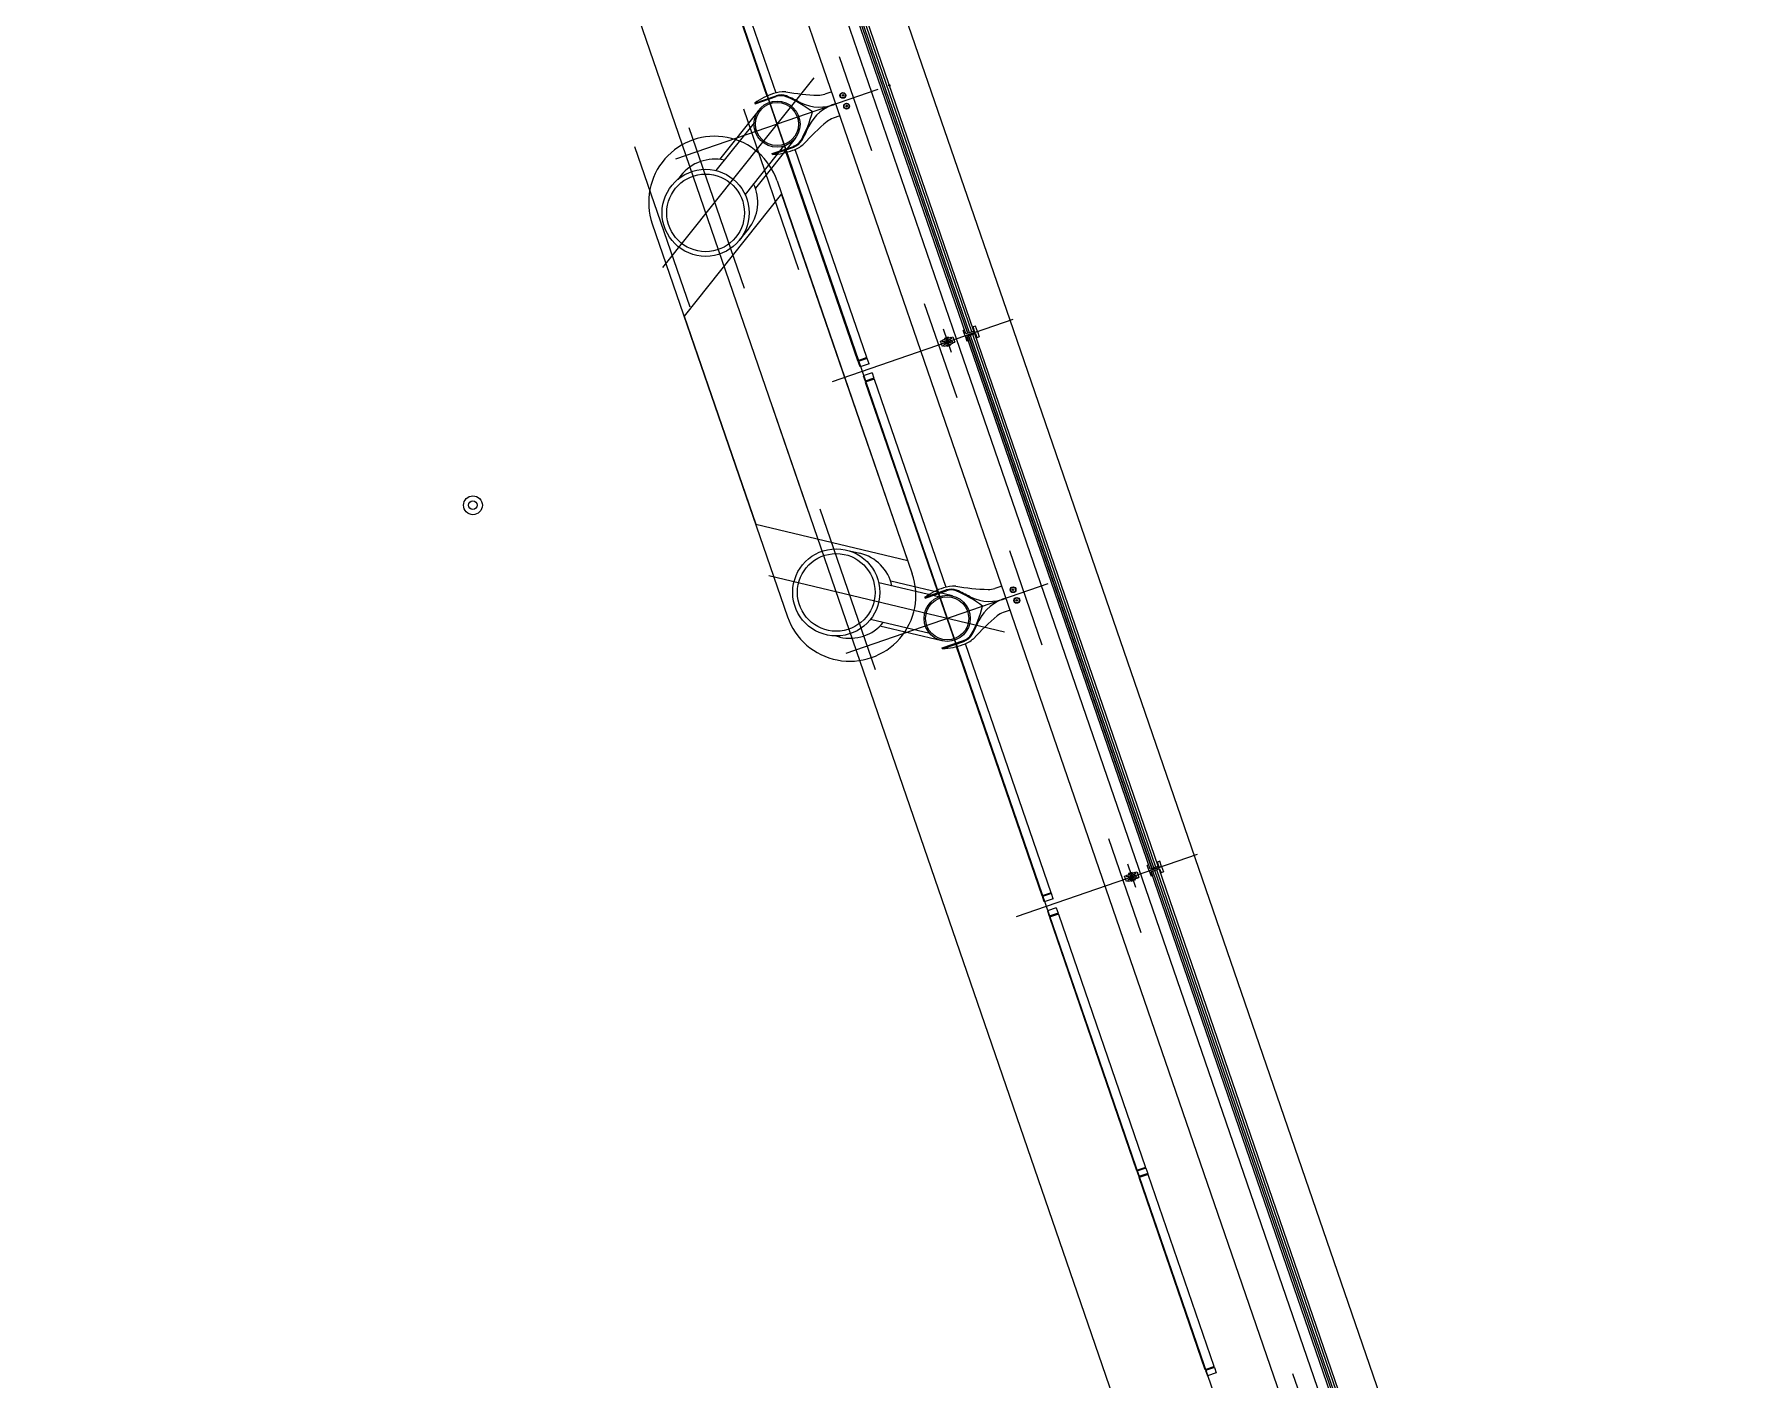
# Model space of a CAD drawing. Extents: x 809487 to 809680, y 818779 to 819225.
# Drawn here: x 809643.23 to 809652.31, y 818867.65 to 818874.78 of the extents above; entities that cross this region are included whole.
import ezdxf

# ---------------------------------------------------------------- set-up
doc = ezdxf.new("R2010")
doc.units = 0
for name, color, linetype in [('F-RC', 7, 'Continuous'), ('MAJ214__', 7, 'Continuous'), ('MAJ270__', 7, 'Continuous'), ('MAJ292__', 7, 'Continuous'), ('MAJ314__', 7, 'Continuous')]:
    doc.layers.add(name, color=color, linetype=linetype)

msp = doc.modelspace()

# ---------------------------------------------------------------- linework, layer by layer
at = {"layer": 'F-RC'}
for p, q in [((809646.6585, 818875.7722), (809647.1131, 818874.4521)), ((809646.7058, 818875.7885), (809647.1602, 818874.4688)), ((809647.5961, 818873.0491), (809647.216, 818874.1532)), ((809647.6434, 818873.0654), (809647.2634, 818874.1691)), ((809647.6434, 818873.0654), (809647.5961, 818873.0491)), ((809647.645, 818873.0607), (809647.5978, 818873.0444)), ((809647.6075, 818873.016), (809647.5978, 818873.0444)), ((809647.5997, 818873.045), (809647.598, 818873.0498)), ((809647.6548, 818873.0323), (809647.6075, 818873.016)), ((809647.6432, 818873.06), (809647.6415, 818873.0647)), ((809647.6548, 818873.0323), (809647.645, 818873.0607)), ((809647.6711, 818872.985), (809647.6238, 818872.9687)), ((809647.6238, 818872.9687), (809647.6336, 818872.9404)), ((809647.6809, 818872.9567), (809647.6336, 818872.9404)), ((809647.6825, 818872.9519), (809647.6352, 818872.9356)), ((809647.6352, 818872.9356), (809648.0154, 818871.8316)), ((809647.6355, 818872.941), (809647.6371, 818872.9363)), ((809647.6711, 818872.985), (809647.6809, 818872.9567)), ((809647.679, 818872.956), (809647.6806, 818872.9513)), ((809647.6825, 818872.9519), (809648.0625, 818871.8482)), ((809648.6201, 818870.2288), (809648.1657, 818871.5485)), ((809648.5728, 818870.2126), (809648.1183, 818871.5327)), ((809648.6201, 818870.2288), (809648.5728, 818870.2126)), ((809648.6218, 818870.2241), (809648.5745, 818870.2078)), ((809648.5842, 818870.1795), (809648.5745, 818870.2078)), ((809648.5764, 818870.2085), (809648.5747, 818870.2132)), ((809648.6315, 818870.1957), (809648.5842, 818870.1795)), ((809648.6199, 818870.2235), (809648.6182, 818870.2282)), ((809648.6315, 818870.1957), (809648.6218, 818870.2241)), ((809648.6478, 818870.1485), (809648.6005, 818870.1322)), ((809648.6005, 818870.1322), (809648.6103, 818870.1038)), ((809648.6576, 818870.1201), (809648.6103, 818870.1038)), ((809648.6592, 818870.1154), (809648.6119, 818870.0991)), ((809648.6119, 818870.0991), (809649.0742, 818868.7565)), ((809648.6122, 818870.1045), (809648.6138, 818870.0997)), ((809648.6478, 818870.1485), (809648.6576, 818870.1201)), ((809648.6557, 818870.1194), (809648.6573, 818870.1147)), ((809648.6592, 818870.1154), (809649.1215, 818868.7727)), ((809649.1215, 818868.7727), (809649.0742, 818868.7565)), ((809649.1231, 818868.768), (809649.0759, 818868.7517)), ((809649.0759, 818868.7517), (809649.0856, 818868.7234)), ((809649.0761, 818868.7571), (809649.0777, 818868.7524)), ((809649.1329, 818868.7396), (809649.0856, 818868.7234)), ((809649.1149, 818868.7281), (809649.0872, 818868.7186)), ((809649.0875, 818868.724), (809649.0891, 818868.7193)), ((809649.1345, 818868.7349), (809649.1149, 818868.7281)), ((809649.1196, 818868.7721), (809649.1212, 818868.7674)), ((809649.1231, 818868.768), (809649.1329, 818868.7396)), ((809649.131, 818868.739), (809649.1326, 818868.7343)), ((809649.4853, 818867.7161), (809649.1345, 818868.7349)), ((809649.438, 818867.6998), (809649.0872, 818868.7186)), ((809649.4853, 818867.7161), (809649.438, 818867.6998)), ((809649.4869, 818867.7114), (809649.4397, 818867.6951)), ((809649.4397, 818867.6951), (809649.4494, 818867.6668)), ((809649.4399, 818867.7005), (809649.4416, 818867.6958)), ((809649.4967, 818867.683), (809649.4494, 818867.6668)), ((809649.4834, 818867.7155), (809649.4851, 818867.7107)), ((809649.4869, 818867.7114), (809649.4967, 818867.683))]:
    msp.add_line(p, q, dxfattribs=at)
at = {"layer": 'MAJ214__'}
for p, q in [((809648.1192, 818873.1657), (809646.1674, 818878.8341)), ((809648.1782, 818873.194), (809647.2064, 818876.0164)), ((809648.1789, 818873.1943), (809647.2071, 818876.0166)), ((809648.1884, 818873.1975), (809647.2166, 818876.0199)), ((809648.1997, 818873.2014), (809647.2279, 818876.0238)), ((809648.0886, 818873.1724), (809648.0446, 818873.1572)), ((809648.0544, 818873.1649), (809648.0762, 818873.1723)), ((809648.0749, 818873.173), (809648.055, 818873.1661)), ((809648.0749, 818873.173), (809648.0762, 818873.1723)), ((809648.0762, 818873.1723), (809648.0771, 818873.1695)), ((809648.0897, 818873.1714), (809648.1001, 818873.175)), ((809648.1001, 818873.175), (809648.105, 818873.1608)), ((809649.1549, 818870.3575), (809648.1831, 818873.1798)), ((809649.1556, 818870.3577), (809648.1838, 818873.1801)), ((809649.1651, 818870.361), (809648.1933, 818873.1833)), ((809649.1764, 818870.3649), (809648.2046, 818873.1872)), ((809648.0339, 818873.1522), (809648.0443, 818873.1558)), ((809648.0388, 818873.1381), (809648.0339, 818873.1522)), ((809648.0437, 818873.1239), (809648.0388, 818873.1381)), ((809648.0541, 818873.1275), (809648.0437, 818873.1239)), ((809648.046, 818873.1498), (809648.0536, 818873.1524)), ((809648.0593, 818873.1359), (809648.0517, 818873.1332)), ((809648.0537, 818873.1525), (809648.0845, 818873.1631)), ((809648.055, 818873.1661), (809648.0544, 818873.1649)), ((809648.0544, 818873.1649), (809648.0554, 818873.162)), ((809648.0554, 818873.162), (809648.0771, 818873.1695)), ((809648.0577, 818873.1628), (809648.0574, 818873.1622)), ((809648.0576, 818873.1617), (809648.0574, 818873.1622)), ((809648.0594, 818873.1359), (809648.0902, 818873.1465)), ((809648.0884, 818873.1369), (809648.0666, 818873.1294)), ((809648.0666, 818873.1294), (809648.0676, 818873.1266)), ((809648.0893, 818873.1341), (809648.0676, 818873.1266)), ((809648.0689, 818873.1259), (809648.0676, 818873.1266)), ((809648.0685, 818873.1301), (809648.0682, 818873.131)), ((809648.0689, 818873.1259), (809648.0887, 818873.1328)), ((809648.0748, 818873.1687), (809648.0754, 818873.1684)), ((809648.0756, 818873.1679), (809648.0754, 818873.1684)), ((809648.0921, 818873.1657), (809648.0845, 818873.1631)), ((809648.0865, 818873.1362), (809648.0861, 818873.1372)), ((809648.0884, 818873.1369), (809648.0893, 818873.1341)), ((809648.0887, 818873.1328), (809648.0893, 818873.1341)), ((809648.0994, 818873.1431), (809648.1098, 818873.1467)), ((809648.105, 818873.1608), (809648.1098, 818873.1467)), ((809650.0709, 818867.4974), (809648.1192, 818873.1657)), ((809649.0106, 818870.3157), (809649.021, 818870.3193)), ((809649.0204, 818870.2873), (809649.0106, 818870.3157)), ((809649.0308, 818870.2909), (809649.0204, 818870.2873)), ((809649.0653, 818870.3358), (809649.0213, 818870.3207)), ((809649.0227, 818870.3132), (809649.0303, 818870.3158)), ((809649.036, 818870.2993), (809649.0284, 818870.2967)), ((809649.0304, 818870.3159), (809649.0612, 818870.3265)), ((809649.0311, 818870.3283), (809649.0529, 818870.3358)), ((809649.0317, 818870.3296), (809649.0311, 818870.3283)), ((809649.0311, 818870.3283), (809649.0321, 818870.3255)), ((809649.0516, 818870.3364), (809649.0317, 818870.3296)), ((809649.0321, 818870.3255), (809649.0538, 818870.333)), ((809649.0345, 818870.3263), (809649.0341, 818870.3256)), ((809649.0343, 818870.3252), (809649.0341, 818870.3256)), ((809649.0361, 818870.2994), (809649.0669, 818870.31)), ((809649.0651, 818870.3003), (809649.0433, 818870.2928)), ((809649.0433, 818870.2928), (809649.0443, 818870.29)), ((809649.066, 818870.2975), (809649.0443, 818870.29)), ((809649.0456, 818870.2894), (809649.0443, 818870.29)), ((809649.0452, 818870.2935), (809649.0449, 818870.2944)), ((809649.0456, 818870.2894), (809649.0654, 818870.2962)), ((809649.0515, 818870.3321), (809649.0521, 818870.3318)), ((809649.0516, 818870.3364), (809649.0529, 818870.3358)), ((809649.0523, 818870.3314), (809649.0521, 818870.3318)), ((809649.0529, 818870.3358), (809649.0538, 818870.333)), ((809649.0688, 818870.3291), (809649.0612, 818870.3265)), ((809649.0632, 818870.2997), (809649.0629, 818870.3006)), ((809649.0651, 818870.3003), (809649.066, 818870.2975)), ((809649.0654, 818870.2962), (809649.066, 818870.2975)), ((809649.0664, 818870.3349), (809649.0768, 818870.3385)), ((809649.0761, 818870.3065), (809649.0865, 818870.3101)), ((809649.0768, 818870.3385), (809649.0865, 818870.3101)), ((809650.1316, 818867.5209), (809649.1598, 818870.3433)), ((809650.1323, 818867.5211), (809649.1605, 818870.3435)), ((809650.1418, 818867.5244), (809649.17, 818870.3468)), ((809650.1531, 818867.5283), (809649.1813, 818870.3507))]:
    msp.add_line(p, q, dxfattribs=at)
for points in [[(809647.0488, 818874.4152), (809647.1616, 818874.454)], [(809647.1427, 818874.1427), (809647.2555, 818874.1816)], [(809648.0552, 818873.1265), (809648.0992, 818873.1417)], [(809647.9512, 818871.7947), (809648.064, 818871.8335)], [(809648.045, 818871.5222), (809648.1578, 818871.561)], [(809649.0319, 818870.29), (809649.0759, 818870.3051)]]:
    msp.add_lwpolyline(points, dxfattribs=at)
for centre, radius in [((809647.5164, 818874.4555), 0.0155), ((809647.5164, 818874.4555), 0.0135), ((809647.5164, 818874.4555), 0.0042), ((809647.5359, 818874.3988), 0.0155), ((809647.5359, 818874.3988), 0.0135), ((809647.5359, 818874.3988), 0.0042), ((809648.4187, 818871.835), 0.0155), ((809648.4187, 818871.835), 0.0135), ((809648.4187, 818871.835), 0.0042), ((809648.4383, 818871.7783), 0.0155), ((809648.4383, 818871.7783), 0.0135), ((809648.4383, 818871.7783), 0.0042), ((809649.0486, 818870.3129), 0.006)]:
    msp.add_circle(centre, radius, dxfattribs=at)
for centre, radius, start, end in [((809647.1874, 818874.3791), 0.0792, 68.03764, 109), ((809647.005, 818873.9267), 0.567, 59.89592, 68.03764), ((809647.2994, 818874.4346), 0.02, 239.89592, 251.32459), ((809647.3914, 818874.6243), 0.2307, 244.76877, 292.32268), ((809647.5413, 818874.1888), 0.2307, 105.67731, 153.23123), ((809647.5413, 818874.1888), 0.2307, 105.67731, 112.32268), ((809647.3914, 818874.6243), 0.2307, 285.67731, 292.32268), ((809646.8074, 818874.5006), 0.567, 329.96236, 338.10407), ((809647.3521, 818874.2817), 0.02, 146.67541, 158.10407), ((809647.2297, 818874.2565), 0.0792, 289, 329.96236), ((809648.0719, 818873.1495), 0.0095, 146.69488, 199.00008), ((809648.0719, 818873.1495), 0.0095, 199.00008, 251.30512), ((809648.0719, 818873.1495), 0.006, 18.99986, 199.00013), ((809648.0719, 818873.1495), 0.006, 199.00013, 18.99986), ((809648.0719, 818873.1495), 0.0109, 101.1265, 116.87349), ((809648.0719, 818873.1495), 0.0109, 281.1265, 296.87349), ((809648.0719, 818873.1495), 0.0095, 18.99991, 72.81736), ((809648.0719, 818873.1495), 0.0095, 325.18264, 18.99991), ((809648.0898, 818871.7586), 0.0792, 68.03764, 109), ((809647.9073, 818871.3062), 0.567, 59.89592, 68.03764), ((809648.2018, 818871.8141), 0.02, 239.89592, 251.32459), ((809648.2937, 818872.0038), 0.2307, 244.76877, 292.32268), ((809648.4436, 818871.5683), 0.2307, 105.67731, 153.23123), ((809648.2937, 818872.0038), 0.2307, 285.67731, 292.32268), ((809648.4436, 818871.5683), 0.2307, 105.67731, 112.32268), ((809647.7097, 818871.8801), 0.567, 329.96236, 338.10407), ((809648.2544, 818871.6612), 0.02, 146.67541, 158.10407), ((809648.132, 818871.6359), 0.0792, 289, 329.96236), ((809649.0486, 818870.3129), 0.0095, 146.69488, 251.30512), ((809649.0486, 818870.3129), 0.0109, 101.1265, 116.87349), ((809649.0486, 818870.3129), 0.0109, 281.1265, 296.87349), ((809649.0486, 818870.3129), 0.0095, 325.18264, 72.81736)]:
    msp.add_arc(centre, radius, start, end, dxfattribs=at)
for points, degree in [([(809648.0886, 818873.1724), (809648.0886, 818873.1724), (809648.0886, 818873.1724), (809648.0887, 818873.1724), (809648.0888, 818873.1724), (809648.0888, 818873.1723), (809648.0889, 818873.1723), (809648.0889, 818873.1723), (809648.089, 818873.1723), (809648.089, 818873.1722), (809648.089, 818873.1722), (809648.0891, 818873.1722), (809648.0891, 818873.1721), (809648.0892, 818873.1721), (809648.0892, 818873.172), (809648.0893, 818873.172)], 3), ([(809648.0893, 818873.172), (809648.0896, 818873.1715), (809648.09, 818873.171), (809648.0906, 818873.17), (809648.0909, 818873.1695), (809648.0915, 818873.1686), (809648.0918, 818873.1681), (809648.0921, 818873.1673), (809648.0923, 818873.1669), (809648.0924, 818873.1666)], 3), ([(809648.0443, 818873.1565), (809648.0443, 818873.1566), (809648.0443, 818873.1566), (809648.0443, 818873.1567), (809648.0443, 818873.1568), (809648.0444, 818873.1569), (809648.0444, 818873.1569), (809648.0444, 818873.157), (809648.0444, 818873.157), (809648.0444, 818873.1571), (809648.0444, 818873.1571), (809648.0445, 818873.1571), (809648.0445, 818873.1572), (809648.0445, 818873.1572), (809648.0446, 818873.1572), (809648.0446, 818873.1572)], 3), ([(809648.0451, 818873.1504), (809648.045, 818873.1507), (809648.045, 818873.151), (809648.0448, 818873.1519), (809648.0446, 818873.1524), (809648.0445, 818873.1535), (809648.0444, 818873.1541), (809648.0443, 818873.1553), (809648.0443, 818873.1559), (809648.0443, 818873.1565)], 3), ([(809648.0451, 818873.1504), (809648.0451, 818873.1503), (809648.0452, 818873.1503), (809648.0452, 818873.1503), (809648.0452, 818873.1502), (809648.0452, 818873.1502), (809648.0452, 818873.1502), (809648.0452, 818873.1502)], 3), ([(809648.046, 818873.1498), (809648.046, 818873.1498), (809648.046, 818873.1498), (809648.0459, 818873.1498), (809648.0459, 818873.1498), (809648.0458, 818873.1498), (809648.0458, 818873.1498), (809648.0456, 818873.1498), (809648.0456, 818873.1498), (809648.0454, 818873.1499), (809648.0454, 818873.1499), (809648.0453, 818873.15), (809648.0452, 818873.1501), (809648.0452, 818873.1502)], 3), ([(809648.0513, 818873.1325), (809648.0513, 818873.1325), (809648.0513, 818873.1325), (809648.0513, 818873.1326), (809648.0513, 818873.1327), (809648.0513, 818873.1329), (809648.0513, 818873.1329), (809648.0514, 818873.1331), (809648.0514, 818873.1331), (809648.0515, 818873.1332), (809648.0516, 818873.1332), (809648.0517, 818873.1332), (809648.0517, 818873.1332), (809648.0517, 818873.1332)], 3), ([(809648.0513, 818873.1325), (809648.0513, 818873.1325), (809648.0513, 818873.1324), (809648.0513, 818873.1324), (809648.0513, 818873.1324), (809648.0513, 818873.1323), (809648.0514, 818873.1323), (809648.0514, 818873.1323)], 3), ([(809648.0545, 818873.1269), (809648.0541, 818873.1274), (809648.0538, 818873.1279), (809648.0531, 818873.1289), (809648.0528, 818873.1294), (809648.0522, 818873.1304), (809648.052, 818873.1308), (809648.0516, 818873.1316), (809648.0515, 818873.132), (809648.0514, 818873.1323)], 3), ([(809648.0536, 818873.1524), (809648.0536, 818873.1524), (809648.0537, 818873.1524), (809648.0537, 818873.1525)], 2), ([(809648.0536, 818873.1524), (809648.0536, 818873.1524), (809648.0536, 818873.1524), (809648.0536, 818873.1522), (809648.0537, 818873.152), (809648.0538, 818873.1514), (809648.0539, 818873.1511), (809648.0541, 818873.1498), (809648.0542, 818873.1488), (809648.0546, 818873.1465), (809648.0549, 818873.1453), (809648.0554, 818873.144), (809648.0554, 818873.1439), (809648.0554, 818873.1438)], 3), ([(809648.0552, 818873.1265), (809648.0551, 818873.1265), (809648.0551, 818873.1265), (809648.055, 818873.1265), (809648.055, 818873.1265), (809648.0549, 818873.1266), (809648.0549, 818873.1266), (809648.0548, 818873.1266), (809648.0548, 818873.1266), (809648.0547, 818873.1267), (809648.0547, 818873.1267), (809648.0547, 818873.1267), (809648.0546, 818873.1268), (809648.0546, 818873.1268), (809648.0545, 818873.1269), (809648.0545, 818873.1269)], 3), ([(809648.0554, 818873.1438), (809648.0558, 818873.1428), (809648.0562, 818873.1418), (809648.0571, 818873.1398), (809648.0577, 818873.1389), (809648.0584, 818873.1376), (809648.0587, 818873.1371), (809648.059, 818873.1365), (809648.0591, 818873.1362), (809648.0592, 818873.136), (809648.0592, 818873.1359), (809648.0593, 818873.1359)], 3), ([(809648.0594, 818873.1359), (809648.0594, 818873.1359), (809648.0593, 818873.1359), (809648.0593, 818873.1359)], 2), ([(809648.0594, 818873.1359), (809648.0594, 818873.1359), (809648.0593, 818873.1359), (809648.0593, 818873.1359)], 2), ([(809648.0648, 818873.156), (809648.0648, 818873.156), (809648.0648, 818873.1559), (809648.0647, 818873.1559), (809648.0647, 818873.1558), (809648.0645, 818873.1556), (809648.0644, 818873.1554), (809648.0642, 818873.155), (809648.064, 818873.1548), (809648.0639, 818873.1547)], 3), ([(809648.0669, 818873.1592), (809648.0658, 818873.1575), (809648.0648, 818873.156)], 2), ([(809648.0688, 818873.1405), (809648.069, 818873.1404), (809648.0692, 818873.1403), (809648.0696, 818873.1402), (809648.0698, 818873.1401), (809648.0701, 818873.14), (809648.0702, 818873.14), (809648.0703, 818873.14), (809648.0703, 818873.14), (809648.0703, 818873.14)], 3), ([(809648.0734, 818873.159), (809648.0717, 818873.1595), (809648.0698, 818873.1602)], 2), ([(809648.0703, 818873.14), (809648.072, 818873.1394), (809648.074, 818873.1387)], 2), ([(809648.0749, 818873.1585), (809648.0747, 818873.1585), (809648.0745, 818873.1586), (809648.0741, 818873.1587), (809648.0739, 818873.1588), (809648.0737, 818873.1589), (809648.0736, 818873.1589), (809648.0735, 818873.1589), (809648.0735, 818873.1589), (809648.0734, 818873.159)], 3), ([(809648.0768, 818873.1397), (809648.078, 818873.1414), (809648.079, 818873.1429)], 2), ([(809648.079, 818873.1429), (809648.079, 818873.143), (809648.079, 818873.143), (809648.079, 818873.1431), (809648.0791, 818873.1431), (809648.0792, 818873.1434), (809648.0793, 818873.1435), (809648.0796, 818873.1439), (809648.0797, 818873.1441), (809648.0798, 818873.1442)], 3), ([(809648.0883, 818873.1551), (809648.088, 818873.1561), (809648.0876, 818873.1571), (809648.0866, 818873.1591), (809648.0861, 818873.16), (809648.0853, 818873.1613), (809648.0851, 818873.1618), (809648.0847, 818873.1625), (809648.0846, 818873.1627), (809648.0845, 818873.1629), (809648.0845, 818873.163), (809648.0845, 818873.1631)], 3), ([(809648.0902, 818873.1465), (809648.0902, 818873.1465), (809648.0902, 818873.1465), (809648.0901, 818873.1467), (809648.0901, 818873.1469), (809648.0899, 818873.1475), (809648.0899, 818873.1479), (809648.0897, 818873.1491), (809648.0896, 818873.1501), (809648.0891, 818873.1524), (809648.0888, 818873.1536), (809648.0884, 818873.1549), (809648.0883, 818873.155), (809648.0883, 818873.1551)], 3), ([(809648.0978, 818873.1491), (809648.0971, 818873.1489), (809648.0965, 818873.1487), (809648.0949, 818873.1481), (809648.094, 818873.1478), (809648.0924, 818873.1473), (809648.0918, 818873.1471), (809648.0909, 818873.1467), (809648.0905, 818873.1466), (809648.0902, 818873.1465)], 3), ([(809648.0978, 818873.1491), (809648.0969, 818873.1488), (809648.096, 818873.1485), (809648.0952, 818873.1482), (809648.0939, 818873.1478), (809648.0926, 818873.1473), (809648.0913, 818873.1469), (809648.0909, 818873.1468), (809648.0906, 818873.1466), (809648.0902, 818873.1465)], 3), ([(809648.0925, 818873.1664), (809648.0925, 818873.1664), (809648.0925, 818873.1664), (809648.0925, 818873.1663), (809648.0925, 818873.1662), (809648.0925, 818873.166), (809648.0924, 818873.166), (809648.0924, 818873.1658), (809648.0923, 818873.1658), (809648.0922, 818873.1657), (809648.0921, 818873.1657), (809648.0921, 818873.1657), (809648.0921, 818873.1657), (809648.0921, 818873.1657)], 3), ([(809648.0925, 818873.1664), (809648.0925, 818873.1664), (809648.0924, 818873.1665), (809648.0924, 818873.1665), (809648.0924, 818873.1665), (809648.0924, 818873.1666), (809648.0924, 818873.1666), (809648.0924, 818873.1666)], 3), ([(809648.0978, 818873.1491), (809648.0978, 818873.1491), (809648.0978, 818873.1491), (809648.0978, 818873.1491), (809648.0979, 818873.1491), (809648.0979, 818873.1492), (809648.098, 818873.1492), (809648.0981, 818873.1491), (809648.0982, 818873.1491), (809648.0983, 818873.1491), (809648.0984, 818873.149), (809648.0985, 818873.1489), (809648.0985, 818873.1488), (809648.0985, 818873.1488)], 3), ([(809648.0986, 818873.1486), (809648.0986, 818873.1486), (809648.0986, 818873.1486), (809648.0986, 818873.1487), (809648.0986, 818873.1487), (809648.0986, 818873.1487), (809648.0986, 818873.1487), (809648.0985, 818873.1488)], 3), ([(809648.0986, 818873.1486), (809648.0987, 818873.1482), (809648.0988, 818873.1479), (809648.099, 818873.147), (809648.0991, 818873.1465), (809648.0993, 818873.1454), (809648.0993, 818873.1448), (809648.0994, 818873.1436), (809648.0994, 818873.143), (809648.0994, 818873.1424)], 3), ([(809648.0994, 818873.1424), (809648.0994, 818873.1423), (809648.0994, 818873.1423), (809648.0994, 818873.1422), (809648.0994, 818873.1421), (809648.0994, 818873.142), (809648.0994, 818873.142), (809648.0994, 818873.142), (809648.0994, 818873.1419), (809648.0993, 818873.1419), (809648.0993, 818873.1418), (809648.0993, 818873.1418), (809648.0993, 818873.1417), (809648.0992, 818873.1417), (809648.0992, 818873.1417), (809648.0992, 818873.1417)], 3), ([(809649.021, 818870.32), (809649.021, 818870.32), (809649.021, 818870.3201), (809649.021, 818870.3202), (809649.021, 818870.3202), (809649.0211, 818870.3203), (809649.0211, 818870.3203), (809649.0211, 818870.3204), (809649.0211, 818870.3204), (809649.0211, 818870.3205), (809649.0211, 818870.3205), (809649.0212, 818870.3206), (809649.0212, 818870.3206), (809649.0212, 818870.3207), (809649.0213, 818870.3207), (809649.0213, 818870.3207)], 3), ([(809649.0218, 818870.3138), (809649.0217, 818870.3141), (809649.0217, 818870.3145), (809649.0215, 818870.3153), (809649.0214, 818870.3159), (809649.0212, 818870.317), (809649.0211, 818870.3176), (809649.021, 818870.3187), (809649.021, 818870.3194), (809649.021, 818870.32)], 3), ([(809649.0218, 818870.3138), (809649.0218, 818870.3138), (809649.0219, 818870.3138), (809649.0219, 818870.3137), (809649.0219, 818870.3137), (809649.0219, 818870.3136), (809649.0219, 818870.3136), (809649.0219, 818870.3136)], 3), ([(809649.0227, 818870.3132), (809649.0227, 818870.3132), (809649.0227, 818870.3132), (809649.0226, 818870.3132), (809649.0226, 818870.3132), (809649.0225, 818870.3132), (809649.0225, 818870.3132), (809649.0224, 818870.3132), (809649.0223, 818870.3132), (809649.0221, 818870.3133), (809649.0221, 818870.3133), (809649.022, 818870.3135), (809649.0219, 818870.3135), (809649.0219, 818870.3136)], 3), ([(809649.028, 818870.2959), (809649.028, 818870.296), (809649.028, 818870.296), (809649.028, 818870.2961), (809649.028, 818870.2962), (809649.028, 818870.2963), (809649.028, 818870.2964), (809649.0281, 818870.2965), (809649.0281, 818870.2966), (809649.0282, 818870.2966), (809649.0283, 818870.2967), (809649.0284, 818870.2967), (809649.0284, 818870.2967), (809649.0284, 818870.2967)], 3), ([(809649.028, 818870.2959), (809649.028, 818870.2959), (809649.028, 818870.2959), (809649.028, 818870.2959), (809649.028, 818870.2958), (809649.028, 818870.2958), (809649.0281, 818870.2958), (809649.0281, 818870.2957)], 3), ([(809649.0312, 818870.2904), (809649.0308, 818870.2908), (809649.0305, 818870.2913), (809649.0298, 818870.2923), (809649.0295, 818870.2928), (809649.029, 818870.2938), (809649.0287, 818870.2943), (809649.0283, 818870.2951), (809649.0282, 818870.2954), (809649.0281, 818870.2957)], 3), ([(809649.0303, 818870.3158), (809649.0303, 818870.3159), (809649.0304, 818870.3159), (809649.0304, 818870.3159)], 2), ([(809649.0303, 818870.3158), (809649.0303, 818870.3158), (809649.0303, 818870.3158), (809649.0303, 818870.3157), (809649.0304, 818870.3155), (809649.0305, 818870.3149), (809649.0306, 818870.3145), (809649.0308, 818870.3133), (809649.0309, 818870.3122), (809649.0313, 818870.31), (809649.0316, 818870.3088), (809649.0324, 818870.3065), (809649.0329, 818870.3054), (809649.0338, 818870.3033), (809649.0344, 818870.3023), (809649.0351, 818870.301), (809649.0354, 818870.3005), (809649.0357, 818870.2999), (809649.0358, 818870.2997), (809649.0359, 818870.2994), (809649.0359, 818870.2994), (809649.036, 818870.2993)], 3), ([(809649.0319, 818870.29), (809649.0319, 818870.29), (809649.0318, 818870.29), (809649.0317, 818870.29), (809649.0317, 818870.29), (809649.0316, 818870.29), (809649.0316, 818870.29), (809649.0315, 818870.2901), (809649.0315, 818870.2901), (809649.0314, 818870.2901), (809649.0314, 818870.2901), (809649.0314, 818870.2902), (809649.0313, 818870.2902), (809649.0313, 818870.2903), (809649.0312, 818870.2903), (809649.0312, 818870.2904)], 3), ([(809649.0361, 818870.2994), (809649.0361, 818870.2993), (809649.036, 818870.2993), (809649.036, 818870.2993)], 2), ([(809649.0361, 818870.2994), (809649.0361, 818870.2993), (809649.036, 818870.2993), (809649.036, 818870.2993)], 2), ([(809649.0415, 818870.3194), (809649.0415, 818870.3194), (809649.0415, 818870.3194), (809649.0414, 818870.3193), (809649.0414, 818870.3192), (809649.0412, 818870.319), (809649.0411, 818870.3188), (809649.0409, 818870.3185), (809649.0407, 818870.3183), (809649.0406, 818870.3181)], 3), ([(809649.0436, 818870.3227), (809649.0425, 818870.3209), (809649.0415, 818870.3194)], 2), ([(809649.0455, 818870.3039), (809649.0457, 818870.3038), (809649.0459, 818870.3038), (809649.0463, 818870.3036), (809649.0465, 818870.3036), (809649.0468, 818870.3035), (809649.0469, 818870.3034), (809649.047, 818870.3034), (809649.047, 818870.3034), (809649.047, 818870.3034)], 3), ([(809649.0501, 818870.3224), (809649.0484, 818870.323), (809649.0465, 818870.3236)], 2), ([(809649.047, 818870.3034), (809649.0487, 818870.3028), (809649.0507, 818870.3022)], 2), ([(809649.0516, 818870.3219), (809649.0514, 818870.322), (809649.0512, 818870.322), (809649.0508, 818870.3222), (809649.0506, 818870.3222), (809649.0504, 818870.3223), (809649.0503, 818870.3224), (809649.0502, 818870.3224), (809649.0502, 818870.3224), (809649.0501, 818870.3224)], 3), ([(809649.0535, 818870.3031), (809649.0547, 818870.3049), (809649.0557, 818870.3064)], 2), ([(809649.0557, 818870.3064), (809649.0557, 818870.3064), (809649.0557, 818870.3064), (809649.0557, 818870.3065), (809649.0558, 818870.3066), (809649.0559, 818870.3068), (809649.0561, 818870.307), (809649.0563, 818870.3073), (809649.0564, 818870.3075), (809649.0565, 818870.3077)], 3), ([(809649.0669, 818870.31), (809649.0669, 818870.31), (809649.0669, 818870.31), (809649.0668, 818870.3101), (809649.0668, 818870.3103), (809649.0666, 818870.3109), (809649.0666, 818870.3113), (809649.0664, 818870.3125), (809649.0663, 818870.3136), (809649.0658, 818870.3158), (809649.0655, 818870.317), (809649.0648, 818870.3193), (809649.0643, 818870.3205), (809649.0633, 818870.3225), (809649.0628, 818870.3235), (809649.062, 818870.3248), (809649.0618, 818870.3253), (809649.0614, 818870.3259), (809649.0613, 818870.3261), (809649.0612, 818870.3264), (809649.0612, 818870.3264), (809649.0612, 818870.3265)], 3), ([(809649.0653, 818870.3358), (809649.0653, 818870.3358), (809649.0653, 818870.3359), (809649.0654, 818870.3358), (809649.0655, 818870.3358), (809649.0655, 818870.3358), (809649.0656, 818870.3358), (809649.0656, 818870.3357), (809649.0657, 818870.3357), (809649.0657, 818870.3357), (809649.0657, 818870.3357), (809649.0658, 818870.3356), (809649.0658, 818870.3356), (809649.0659, 818870.3355), (809649.0659, 818870.3355), (809649.066, 818870.3354)], 3), ([(809649.066, 818870.3354), (809649.0663, 818870.335), (809649.0667, 818870.3345), (809649.0673, 818870.3335), (809649.0677, 818870.333), (809649.0682, 818870.332), (809649.0685, 818870.3315), (809649.0688, 818870.3307), (809649.069, 818870.3304), (809649.0691, 818870.3301)], 3), ([(809649.0745, 818870.3126), (809649.0738, 818870.3123), (809649.0732, 818870.3121), (809649.0716, 818870.3116), (809649.0707, 818870.3113), (809649.0691, 818870.3107), (809649.0685, 818870.3105), (809649.0676, 818870.3102), (809649.0672, 818870.3101), (809649.0669, 818870.31)], 3), ([(809649.0745, 818870.3126), (809649.0736, 818870.3123), (809649.0727, 818870.312), (809649.0719, 818870.3117), (809649.0706, 818870.3112), (809649.0693, 818870.3108), (809649.068, 818870.3103), (809649.0677, 818870.3102), (809649.0673, 818870.3101), (809649.0669, 818870.31)], 3), ([(809649.0692, 818870.3299), (809649.0692, 818870.3298), (809649.0692, 818870.3298), (809649.0692, 818870.3297), (809649.0692, 818870.3296), (809649.0692, 818870.3295), (809649.0691, 818870.3294), (809649.0691, 818870.3293), (809649.069, 818870.3292), (809649.0689, 818870.3292), (809649.0689, 818870.3291), (809649.0688, 818870.3291), (809649.0688, 818870.3291), (809649.0688, 818870.3291)], 3), ([(809649.0692, 818870.3299), (809649.0692, 818870.3299), (809649.0692, 818870.3299), (809649.0691, 818870.3299), (809649.0691, 818870.33), (809649.0691, 818870.33), (809649.0691, 818870.3301), (809649.0691, 818870.3301)], 3), ([(809649.0745, 818870.3126), (809649.0745, 818870.3126), (809649.0745, 818870.3126), (809649.0745, 818870.3126), (809649.0746, 818870.3126), (809649.0746, 818870.3126), (809649.0747, 818870.3126), (809649.0748, 818870.3126), (809649.0749, 818870.3126), (809649.075, 818870.3125), (809649.0751, 818870.3125), (809649.0752, 818870.3123), (809649.0752, 818870.3123), (809649.0753, 818870.3122)], 3), ([(809649.0753, 818870.312), (809649.0753, 818870.312), (809649.0753, 818870.3121), (809649.0753, 818870.3121), (809649.0753, 818870.3121), (809649.0753, 818870.3122), (809649.0753, 818870.3122), (809649.0753, 818870.3122)], 3), ([(809649.0753, 818870.312), (809649.0754, 818870.3117), (809649.0755, 818870.3113), (809649.0757, 818870.3105), (809649.0758, 818870.3099), (809649.076, 818870.3088), (809649.076, 818870.3082), (809649.0761, 818870.3071), (809649.0761, 818870.3065), (809649.0761, 818870.3058)], 3), ([(809649.0761, 818870.3058), (809649.0761, 818870.3058), (809649.0761, 818870.3057), (809649.0761, 818870.3056), (809649.0761, 818870.3056), (809649.0761, 818870.3055), (809649.0761, 818870.3055), (809649.0761, 818870.3054), (809649.0761, 818870.3054), (809649.076, 818870.3053), (809649.076, 818870.3053), (809649.076, 818870.3052), (809649.076, 818870.3052), (809649.0759, 818870.3051), (809649.0759, 818870.3051), (809649.0759, 818870.3051)], 3)]:
    msp.add_open_spline(points, degree=degree, dxfattribs=at)
at = {"layer": 'MAJ270__'}
for p, q in [((809643.2279, 818884.173), (809647.3344, 818872.2467)), ((809645.6647, 818878.6663), (809647.6181, 818872.9932)), ((809647.6703, 818874.1621), (809647.4987, 818874.6607)), ((809647.3619, 818874.5478), (809646.5601, 818873.5429)), ((809647.2879, 818873.9521), (809647.0698, 818874.5854)), ((809646.6309, 818874.1189), (809647.7029, 818874.488)), ((809647.1074, 818874.4764), (809647.2248, 818874.1355)), ((809647.7602, 818874.5157), (809647.765, 818874.5015)), ((809646.9885, 818874.3839), (809647.2815, 818873.5327)), ((809646.7001, 818874.2846), (809646.9932, 818873.4334)), ((809646.4117, 818874.1853), (809646.7048, 818873.3341)), ((809647.4611, 818872.9391), (809648.4193, 818873.2691)), ((809647.4611, 818872.9391), (809648.4193, 818873.2691)), ((809648.1215, 818872.8518), (809647.9498, 818873.3504)), ((809648.1215, 818872.8518), (809647.9498, 818873.3504)), ((809648.0482, 818873.2181), (809648.091, 818873.0939)), ((809648.0482, 818873.2181), (809648.091, 818873.0939)), ((809648.2113, 818873.2054), (809648.2162, 818873.1912)), ((809648.2113, 818873.2054), (809648.2162, 818873.1912)), ((809647.6181, 818872.9932), (809649.5715, 818867.3201)), ((809647.1347, 818872.8268), (809651.2412, 818860.9005)), ((809647.6897, 818871.4104), (809647.3966, 818872.2616)), ((809647.9482, 818872.0343), (809648.1663, 818871.401)), ((809648.5726, 818871.5416), (809648.401, 818872.0402)), ((809648.3733, 818871.6104), (809647.1228, 818871.9086)), ((809647.5332, 818871.4984), (809648.6052, 818871.8675)), ((809648.1288, 818871.51), (809648.0114, 818871.8509)), ((809649.0982, 818870.0153), (809648.9265, 818870.5139)), ((809648.4378, 818870.1026), (809649.396, 818870.4325)), ((809649.0249, 818870.3816), (809649.0677, 818870.2573)), ((809650.0749, 818867.1787), (809649.9032, 818867.6773))]:
    msp.add_line(p, q, dxfattribs=at)
for centre, radius in [((809647.7626, 818874.5086), 0.003), ((809648.2138, 818873.1983), 0.003), ((809648.2138, 818873.1983), 0.003), ((809645.5544, 818872.2826), 0.05), ((809645.5544, 818872.2826), 0.0228)]:
    msp.add_circle(centre, radius, dxfattribs=at)
at = {"layer": 'MAJ292__'}
for p, q in [((809648.4029, 818873.2634), (809644.496, 818884.6096)), ((809647.9301, 818873.1006), (809645.9783, 818878.769)), ((809648.1688, 818873.1908), (809647.1969, 818876.0131)), ((809648.2113, 818873.2054), (809647.2395, 818876.0278)), ((809652.3097, 818861.9172), (809648.4029, 818873.2634)), ((809648.1614, 818873.212), (809648.1541, 818873.2095)), ((809648.1639, 818873.1811), (809648.1541, 818873.2095)), ((809648.1688, 818873.1908), (809648.1614, 818873.212)), ((809648.2294, 818873.2037), (809648.1639, 818873.1811)), ((809648.2294, 818873.2037), (809648.1639, 818873.1811)), ((809648.1639, 818873.1811), (809648.1736, 818873.1528)), ((809648.2146, 818873.2065), (809648.1688, 818873.1908)), ((809648.2195, 818873.1924), (809648.1736, 818873.1766)), ((809649.1455, 818870.3542), (809648.1736, 818873.1766)), ((809648.1736, 818873.1766), (809648.181, 818873.1553)), ((809648.2196, 818873.2321), (809648.2073, 818873.2278)), ((809648.2147, 818873.2065), (809648.2073, 818873.2278)), ((809649.188, 818870.3688), (809648.2162, 818873.1912)), ((809648.2195, 818873.1924), (809648.2269, 818873.1711)), ((809648.2294, 818873.2037), (809648.2196, 818873.2321)), ((809648.2392, 818873.1753), (809648.2269, 818873.1711)), ((809648.2294, 818873.2037), (809648.2392, 818873.1753)), ((809649.8818, 818867.4322), (809647.9301, 818873.1006)), ((809648.181, 818873.1553), (809648.1736, 818873.1528)), ((809649.1381, 818870.3755), (809649.1308, 818870.3729)), ((809649.1406, 818870.3446), (809649.1308, 818870.3729)), ((809649.1455, 818870.3542), (809649.1381, 818870.3755)), ((809649.2061, 818870.3671), (809649.1406, 818870.3446)), ((809649.2061, 818870.3671), (809649.1406, 818870.3446)), ((809649.1913, 818870.37), (809649.1455, 818870.3542)), ((809649.1962, 818870.3558), (809649.1503, 818870.34)), ((809649.1963, 818870.3955), (809649.184, 818870.3913)), ((809649.1914, 818870.37), (809649.184, 818870.3913)), ((809649.1962, 818870.3558), (809649.2036, 818870.3345)), ((809649.2061, 818870.3671), (809649.1963, 818870.3955)), ((809649.2061, 818870.3671), (809649.2159, 818870.3388)), ((809649.1406, 818870.3446), (809649.1503, 818870.3162)), ((809650.1222, 818867.5176), (809649.1503, 818870.34)), ((809649.1503, 818870.34), (809649.1577, 818870.3187)), ((809649.1577, 818870.3187), (809649.1503, 818870.3162)), ((809650.1647, 818867.5323), (809649.1929, 818870.3547)), ((809649.2159, 818870.3388), (809649.2036, 818870.3345))]:
    msp.add_line(p, q, dxfattribs=at)
for points in [[(809647.0488, 818874.4152), (809647.0502, 818874.4112), (809647.163, 818874.45)], [(809647.457, 818874.4747), (809647.4201, 818874.462)], [(809647.5009, 818874.3471), (809647.4641, 818874.3344)], [(809647.1427, 818874.1427), (809647.1413, 818874.1467), (809647.2541, 818874.1855)], [(809647.9512, 818871.7947), (809647.9525, 818871.7907), (809648.0653, 818871.8295)], [(809648.3593, 818871.8542), (809648.3224, 818871.8415)], [(809648.4032, 818871.7266), (809648.3664, 818871.7139)], [(809648.045, 818871.5222), (809648.0436, 818871.5262), (809648.1564, 818871.565)]]:
    msp.add_lwpolyline(points, dxfattribs=at)
for centre, radius in [((809647.1669, 818874.3035), 0.1223), ((809647.1669, 818874.3035), 0.1143), ((809648.0692, 818871.6829), 0.1223), ((809648.0692, 818871.6829), 0.1143)]:
    msp.add_circle(centre, radius, dxfattribs=at)
for centre, radius, start, end in [((809647.2489, 818874.1412), 0.3393, 107.29394, 126.13928), ((809647.2034, 818874.3019), 0.1724, 87.60393, 108.72489), ((809647.1874, 818874.3791), 0.075, 68.03764, 109), ((809647.2098, 818874.4541), 0.02, 80.57421, 87.60393), ((809647.4325, 818875.796), 1.3402, 260.57421, 267.92155), ((809647.005, 818873.9267), 0.5628, 51.63214, 68.03764), ((809647.3876, 818874.5566), 0.1, 267.92155, 289), ((809646.8074, 818874.5006), 0.5628, 329.96236, 346.36786), ((809648.2951, 818873.2909), 1.3402, 130.07845, 137.42579), ((809647.4966, 818874.2398), 0.1, 109, 130.07845), ((809647.1947, 818874.3272), 0.1724, 289.2751, 310.39607), ((809647.2297, 818874.2565), 0.075, 289, 329.96236), ((809647.2935, 818874.2111), 0.02, 310.39607, 317.42579), ((809647.1317, 818874.4818), 0.3393, 271.86071, 290.70605), ((809648.1513, 818871.5207), 0.3393, 107.29394, 126.13928), ((809648.1057, 818871.6814), 0.1724, 87.60393, 108.72489), ((809648.0898, 818871.7586), 0.075, 68.03764, 109), ((809648.1121, 818871.8336), 0.02, 80.57421, 87.60393), ((809648.3349, 818873.1755), 1.3402, 260.57421, 267.92155), ((809647.9073, 818871.3062), 0.5628, 51.63214, 68.03764), ((809648.2899, 818871.9361), 0.1, 267.92155, 289), ((809647.7097, 818871.8801), 0.5628, 329.96236, 346.36786), ((809649.1974, 818870.6704), 1.3402, 130.07845, 137.42579), ((809648.399, 818871.6193), 0.1, 109, 130.07845), ((809648.034, 818871.8613), 0.3393, 271.86071, 290.70605), ((809648.097, 818871.7067), 0.1724, 289.2751, 310.39607), ((809648.132, 818871.6359), 0.075, 289, 329.96236), ((809648.1958, 818871.5906), 0.02, 310.39607, 317.42579)]:
    msp.add_arc(centre, radius, start, end, dxfattribs=at)
at = {"layer": 'MAJ314__'}
for p, q in [((809647.0714, 818874.3797), (809646.8611, 818874.1162)), ((809647.0449, 818874.3109), (809646.8425, 818874.0572)), ((809647.2012, 818874.1861), (809646.9974, 818873.9307)), ((809647.2625, 818874.2272), (809647.0522, 818873.9637)), ((809646.6576, 818874.0316), (809646.6407, 818874.0104)), ((809647.1672, 818874.003), (809647.8845, 818871.9199)), ((809646.5053, 818873.7751), (809647.2226, 818871.692)), ((809646.9688, 818873.6888), (809647.0149, 818873.7466)), ((809647.5347, 818872.0453), (809647.6066, 818872.0282)), ((809648.024, 818871.7965), (809647.7061, 818871.8723)), ((809648.0976, 818871.8019), (809647.7697, 818871.8801)), ((809647.9776, 818871.602), (809647.662, 818871.6773)), ((809648.0409, 818871.564), (809647.713, 818871.6422)), ((809647.5005, 818871.5837), (809647.4741, 818871.5899))]:
    msp.add_line(p, q, dxfattribs=at)
msp.add_lwpolyline([(809647.8604, 818871.9898), (809647.1912, 818873.9331), (809646.6741, 818873.285), (809647.0538, 818872.1821), (809647.8604, 818871.9898)], dxfattribs=at)
for centre, radius in [((809647.1669, 818874.3035), 0.1223), ((809647.1669, 818874.3035), 0.1143), ((809646.7883, 818873.8328), 0.2309), ((809646.7883, 818873.8328), 0.2059), ((809647.4811, 818871.8207), 0.2309), ((809647.4811, 818871.8207), 0.2059), ((809648.0692, 818871.6829), 0.1223), ((809648.0692, 818871.6829), 0.1143)]:
    msp.add_circle(centre, radius, dxfattribs=at)
for centre, radius, start, end in [((809646.8363, 818873.8891), 0.35, 19, 199.00003), ((809646.8363, 818873.8891), 0.2285, 77.36555, 141.41268), ((809646.8363, 818873.8891), 0.2285, 321.42148, 25.45906), ((809647.5535, 818871.8059), 0.2285, 12.54094, 76.57852), ((809647.5535, 818871.8059), 0.35, 198.9995, 19.00002), ((809647.5535, 818871.8059), 0.2285, 256.58732, 320.63445)]:
    msp.add_arc(centre, radius, start, end, dxfattribs=at)

doc.saveas('drawing.dxf')
